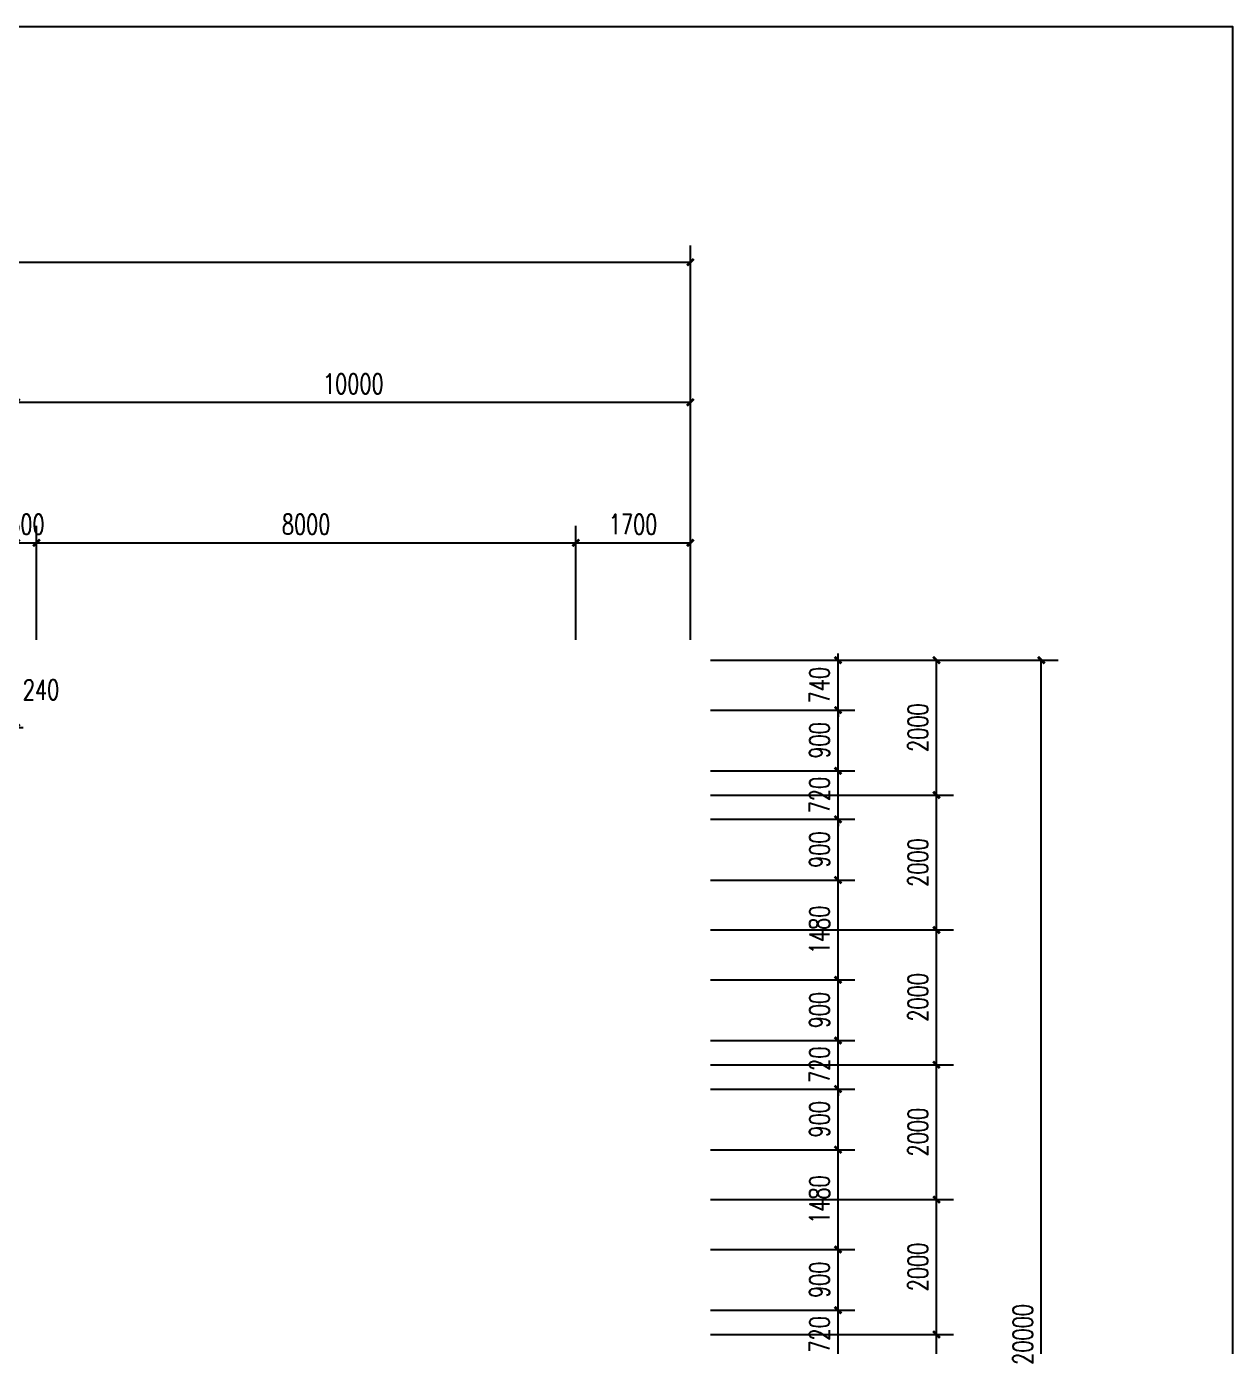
# Model space of a CAD drawing. Extents: x -76502 to 88679, y -12865 to 57615.
# Drawn here: x -15319 to 2575, y 38034 to 57615 of the extents above; entities that cross this region are included whole.
import ezdxf

# ---------------------------------------------------------------- set-up
doc = ezdxf.new("R2010")
doc.units = 0
doc.header["$LTSCALE"] = 1000
doc.header["$MEASUREMENT"] = 0
doc.layers.add('edge', color=180, linetype='Continuous')
doc.layers.add('PUB_DIM', color=3, linetype='Continuous')
doc.styles.add('_TCH_DIM_T3', font='SIMPLEX', dxfattribs={"width": 0.705882, "bigfont": 'GBCBIG'})
doc.dimstyles.new('_TCH_ARCH&&100', dxfattribs={"dimtxt": 297.5, "dimasz": 100, "dimexe": 250, "dimexo": 300, "dimgap": 126.25, "dimtad": 1, "dimdec": 0, "dimtxsty": '_TCH_DIM_T3', "dimblk": 'ARCHTICK', "dimcen": 2.5, "dimclrt": 7, "dimazin": 2, "dimtfac": 1, "dimtdec": 0, "dimtix": 1, "dimtmove": 2, "dimatfit": 3, "dimfxl": 100})

# ---------------------------------------------------------------- blocks, each defined once
blk = doc.blocks.new('_ArchTick')
at = {"color": 0, "linetype": 'ByBlock', "const_width": 0.4}
blk.add_lwpolyline([(-0.5, -0.5), (0.5, 0.5)], dxfattribs=at)
blk = doc.blocks.new('*D244')
at = {"layer": 'Defpoints', "color": 0, "transparency": 16777216}
for p in [(-5469, 48214), (-263, 48214), (-5469, 28214)]:
    blk.add_point(p, dxfattribs=at)
at = {"layer": 'PUB_DIM', "color": 0, "lineweight": -2, "transparency": 16777216}
for p, q in [((-5169, 48214), (-13, 48214)), ((-263, 28214), (-263, 48214)), ((-5169, 28214), (-13, 28214))]:
    blk.add_line(p, q, dxfattribs=at)
at = {"layer": 'PUB_DIM', "color": 0, "lineweight": -2, "transparency": 16777216, "xscale": 100, "yscale": 100, "zscale": 100}
for p, rotation in [((-263, 48214), 90), ((-263, 28214), 270)]:
    blk.add_blockref('_ArchTick', p, dxfattribs=dict(at, rotation=rotation))
at = {"layer": 'PUB_DIM', "color": 7, "transparency": 16777216, "insert": (-538, 38214), "char_height": 297.5, "attachment_point": 5, "rotation": 90, "style": '_TCH_DIM_T3'}
blk.add_mtext('\\A1;20000', dxfattribs=at)
blk = doc.blocks.new('*D245')
at = {"layer": 'Defpoints', "color": 0, "transparency": 16777216}
for p in [(-5469, 48214), (-1818, 48214), (-5469, 46214)]:
    blk.add_point(p, dxfattribs=at)
at = {"layer": 'PUB_DIM', "color": 0, "lineweight": -2, "transparency": 16777216}
for p, q in [((-5169, 48214), (-1568, 48214)), ((-1818, 46214), (-1818, 48214)), ((-5169, 46214), (-1568, 46214))]:
    blk.add_line(p, q, dxfattribs=at)
at = {"layer": 'PUB_DIM', "color": 0, "lineweight": -2, "transparency": 16777216, "xscale": 100, "yscale": 100, "zscale": 100}
for p, rotation in [((-1818, 48214), 90), ((-1818, 46214), 270)]:
    blk.add_blockref('_ArchTick', p, dxfattribs=dict(at, rotation=rotation))
at = {"layer": 'PUB_DIM', "color": 7, "transparency": 16777216, "insert": (-2093, 47214), "char_height": 297.5, "attachment_point": 5, "rotation": 90, "style": '_TCH_DIM_T3'}
blk.add_mtext('\\A1;2000', dxfattribs=at)
blk = doc.blocks.new('*D246')
at = {"layer": 'Defpoints', "color": 0, "transparency": 16777216}
for p in [(-5469, 46214), (-1818, 46214), (-5469, 44213)]:
    blk.add_point(p, dxfattribs=at)
at = {"layer": 'PUB_DIM', "color": 0, "lineweight": -2, "transparency": 16777216}
for p, q in [((-5169, 46214), (-1568, 46214)), ((-1818, 44213), (-1818, 46214)), ((-5169, 44213), (-1568, 44213))]:
    blk.add_line(p, q, dxfattribs=at)
at = {"layer": 'PUB_DIM', "color": 0, "lineweight": -2, "transparency": 16777216, "xscale": 100, "yscale": 100, "zscale": 100}
for p, rotation in [((-1818, 46214), 90), ((-1818, 44213), 270)]:
    blk.add_blockref('_ArchTick', p, dxfattribs=dict(at, rotation=rotation))
at = {"layer": 'PUB_DIM', "color": 7, "transparency": 16777216, "insert": (-2093, 45213), "char_height": 297.5, "attachment_point": 5, "rotation": 90, "style": '_TCH_DIM_T3'}
blk.add_mtext('\\A1;2000', dxfattribs=at)
blk = doc.blocks.new('*D247')
at = {"layer": 'Defpoints', "color": 0, "transparency": 16777216}
for p in [(-5469, 44213), (-1818, 44213), (-5469, 42214)]:
    blk.add_point(p, dxfattribs=at)
at = {"layer": 'PUB_DIM', "color": 0, "lineweight": -2, "transparency": 16777216}
for p, q in [((-5169, 44213), (-1568, 44213)), ((-1818, 42214), (-1818, 44213)), ((-5169, 42214), (-1568, 42214))]:
    blk.add_line(p, q, dxfattribs=at)
at = {"layer": 'PUB_DIM', "color": 0, "lineweight": -2, "transparency": 16777216, "xscale": 100, "yscale": 100, "zscale": 100}
for p, rotation in [((-1818, 44213), 90), ((-1818, 42214), 270)]:
    blk.add_blockref('_ArchTick', p, dxfattribs=dict(at, rotation=rotation))
at = {"layer": 'PUB_DIM', "color": 7, "transparency": 16777216, "insert": (-2093, 43213), "char_height": 297.5, "attachment_point": 5, "rotation": 90, "style": '_TCH_DIM_T3'}
blk.add_mtext('\\A1;2000', dxfattribs=at)
blk = doc.blocks.new('*D248')
at = {"layer": 'Defpoints', "color": 0, "transparency": 16777216}
for p in [(-5469, 42214), (-1818, 42214), (-5469, 40214)]:
    blk.add_point(p, dxfattribs=at)
at = {"layer": 'PUB_DIM', "color": 0, "lineweight": -2, "transparency": 16777216}
for p, q in [((-5169, 42214), (-1568, 42214)), ((-1818, 40214), (-1818, 42214)), ((-5169, 40214), (-1568, 40214))]:
    blk.add_line(p, q, dxfattribs=at)
at = {"layer": 'PUB_DIM', "color": 0, "lineweight": -2, "transparency": 16777216, "xscale": 100, "yscale": 100, "zscale": 100}
for p, rotation in [((-1818, 42214), 90), ((-1818, 40214), 270)]:
    blk.add_blockref('_ArchTick', p, dxfattribs=dict(at, rotation=rotation))
at = {"layer": 'PUB_DIM', "color": 7, "transparency": 16777216, "insert": (-2093, 41214), "char_height": 297.5, "attachment_point": 5, "rotation": 90, "style": '_TCH_DIM_T3'}
blk.add_mtext('\\A1;2000', dxfattribs=at)
blk = doc.blocks.new('*D249')
at = {"layer": 'Defpoints', "color": 0, "transparency": 16777216}
for p in [(-5469, 40214), (-1818, 40214), (-5469, 38214)]:
    blk.add_point(p, dxfattribs=at)
at = {"layer": 'PUB_DIM', "color": 0, "lineweight": -2, "transparency": 16777216}
for p, q in [((-5169, 40214), (-1568, 40214)), ((-1818, 38214), (-1818, 40214)), ((-5169, 38214), (-1568, 38214))]:
    blk.add_line(p, q, dxfattribs=at)
at = {"layer": 'PUB_DIM', "color": 0, "lineweight": -2, "transparency": 16777216, "xscale": 100, "yscale": 100, "zscale": 100}
for p, rotation in [((-1818, 40214), 90), ((-1818, 38214), 270)]:
    blk.add_blockref('_ArchTick', p, dxfattribs=dict(at, rotation=rotation))
at = {"layer": 'PUB_DIM', "color": 7, "transparency": 16777216, "insert": (-2093, 39214), "char_height": 297.5, "attachment_point": 5, "rotation": 90, "style": '_TCH_DIM_T3'}
blk.add_mtext('\\A1;2000', dxfattribs=at)
blk = doc.blocks.new('*D250')
at = {"layer": 'Defpoints', "color": 0, "transparency": 16777216}
for p in [(-5469, 38214), (-1818, 38214), (-5469, 36214)]:
    blk.add_point(p, dxfattribs=at)
at = {"layer": 'PUB_DIM', "color": 0, "lineweight": -2, "transparency": 16777216}
for p, q in [((-5169, 38214), (-1568, 38214)), ((-1818, 36214), (-1818, 38214)), ((-5169, 36214), (-1568, 36214))]:
    blk.add_line(p, q, dxfattribs=at)
at = {"layer": 'PUB_DIM', "color": 0, "lineweight": -2, "transparency": 16777216, "xscale": 100, "yscale": 100, "zscale": 100}
for p, rotation in [((-1818, 38214), 90), ((-1818, 36214), 270)]:
    blk.add_blockref('_ArchTick', p, dxfattribs=dict(at, rotation=rotation))
at = {"layer": 'PUB_DIM', "color": 7, "transparency": 16777216, "insert": (-2093, 37214), "char_height": 297.5, "attachment_point": 5, "rotation": 90, "style": '_TCH_DIM_T3'}
blk.add_mtext('\\A1;2000', dxfattribs=at)
blk = doc.blocks.new('*D253')
at = {"layer": 'Defpoints', "color": 0, "transparency": 16777216}
for p in [(-5469, 48214), (-3279, 48214), (-5469, 47474)]:
    blk.add_point(p, dxfattribs=at)
at = {"layer": 'PUB_DIM', "color": 0, "lineweight": -2, "transparency": 16777216}
for p, q in [((-5169, 48214), (-3029, 48214)), ((-3279, 48214), (-3279, 48314)), ((-3279, 47474), (-3279, 48214)), ((-5169, 47474), (-3029, 47474)), ((-3279, 47474), (-3279, 47374))]:
    blk.add_line(p, q, dxfattribs=at)
at = {"layer": 'PUB_DIM', "color": 0, "lineweight": -2, "transparency": 16777216, "xscale": 100, "yscale": 100, "zscale": 100}
for p, rotation in [((-3279, 48214), 270), ((-3279, 47474), 90)]:
    blk.add_blockref('_ArchTick', p, dxfattribs=dict(at, rotation=rotation))
at = {"layer": 'PUB_DIM', "color": 7, "transparency": 16777216, "insert": (-3554, 47844), "char_height": 297.5, "attachment_point": 5, "rotation": 90, "style": '_TCH_DIM_T3'}
blk.add_mtext('\\A1;740', dxfattribs=at)
blk = doc.blocks.new('*D254')
at = {"layer": 'Defpoints', "color": 0, "transparency": 16777216}
for p in [(-5469, 47474), (-3279, 47474), (-5469, 46574)]:
    blk.add_point(p, dxfattribs=at)
at = {"layer": 'PUB_DIM', "color": 0, "lineweight": -2, "transparency": 16777216}
for p, q in [((-5169, 47474), (-3029, 47474)), ((-3279, 46574), (-3279, 47474)), ((-5169, 46574), (-3029, 46574))]:
    blk.add_line(p, q, dxfattribs=at)
at = {"layer": 'PUB_DIM', "color": 0, "lineweight": -2, "transparency": 16777216, "xscale": 100, "yscale": 100, "zscale": 100}
for p, rotation in [((-3279, 47474), 90), ((-3279, 46574), 270)]:
    blk.add_blockref('_ArchTick', p, dxfattribs=dict(at, rotation=rotation))
at = {"layer": 'PUB_DIM', "color": 7, "transparency": 16777216, "insert": (-3554, 47024), "char_height": 297.5, "attachment_point": 5, "rotation": 90, "style": '_TCH_DIM_T3'}
blk.add_mtext('\\A1;900', dxfattribs=at)
blk = doc.blocks.new('*D255')
at = {"layer": 'Defpoints', "color": 0, "transparency": 16777216}
for p in [(-5469, 46574), (-3279, 46574), (-5469, 45854)]:
    blk.add_point(p, dxfattribs=at)
at = {"layer": 'PUB_DIM', "color": 0, "lineweight": -2, "transparency": 16777216}
for p, q in [((-3279, 46574), (-3279, 46674)), ((-5169, 46574), (-3029, 46574)), ((-3279, 45854), (-3279, 46574)), ((-5169, 45854), (-3029, 45854)), ((-3279, 45854), (-3279, 45754))]:
    blk.add_line(p, q, dxfattribs=at)
at = {"layer": 'PUB_DIM', "color": 0, "lineweight": -2, "transparency": 16777216, "xscale": 100, "yscale": 100, "zscale": 100}
for p, rotation in [((-3279, 46574), 270), ((-3279, 45854), 90)]:
    blk.add_blockref('_ArchTick', p, dxfattribs=dict(at, rotation=rotation))
at = {"layer": 'PUB_DIM', "color": 7, "transparency": 16777216, "insert": (-3554, 46214), "char_height": 297.5, "attachment_point": 5, "rotation": 90, "style": '_TCH_DIM_T3'}
blk.add_mtext('\\A1;720', dxfattribs=at)
blk = doc.blocks.new('*D256')
at = {"layer": 'Defpoints', "color": 0, "transparency": 16777216}
for p in [(-5469, 45854), (-3279, 45854), (-5469, 44954)]:
    blk.add_point(p, dxfattribs=at)
at = {"layer": 'PUB_DIM', "color": 0, "lineweight": -2, "transparency": 16777216}
for p, q in [((-5169, 45854), (-3029, 45854)), ((-3279, 44954), (-3279, 45854)), ((-5169, 44954), (-3029, 44954))]:
    blk.add_line(p, q, dxfattribs=at)
at = {"layer": 'PUB_DIM', "color": 0, "lineweight": -2, "transparency": 16777216, "xscale": 100, "yscale": 100, "zscale": 100}
for p, rotation in [((-3279, 45854), 90), ((-3279, 44954), 270)]:
    blk.add_blockref('_ArchTick', p, dxfattribs=dict(at, rotation=rotation))
at = {"layer": 'PUB_DIM', "color": 7, "transparency": 16777216, "insert": (-3554, 45404), "char_height": 297.5, "attachment_point": 5, "rotation": 90, "style": '_TCH_DIM_T3'}
blk.add_mtext('\\A1;900', dxfattribs=at)
blk = doc.blocks.new('*D257')
at = {"layer": 'Defpoints', "color": 0, "transparency": 16777216}
for p in [(-5469, 44954), (-3279, 44954), (-5469, 43474)]:
    blk.add_point(p, dxfattribs=at)
at = {"layer": 'PUB_DIM', "color": 0, "lineweight": -2, "transparency": 16777216}
for p, q in [((-5169, 44954), (-3029, 44954)), ((-3279, 43474), (-3279, 44954)), ((-5169, 43474), (-3029, 43474))]:
    blk.add_line(p, q, dxfattribs=at)
at = {"layer": 'PUB_DIM', "color": 0, "lineweight": -2, "transparency": 16777216, "xscale": 100, "yscale": 100, "zscale": 100}
for p, rotation in [((-3279, 44954), 90), ((-3279, 43474), 270)]:
    blk.add_blockref('_ArchTick', p, dxfattribs=dict(at, rotation=rotation))
at = {"layer": 'PUB_DIM', "color": 7, "transparency": 16777216, "insert": (-3554, 44214), "char_height": 297.5, "attachment_point": 5, "rotation": 90, "style": '_TCH_DIM_T3'}
blk.add_mtext('\\A1;1480', dxfattribs=at)
blk = doc.blocks.new('*D258')
at = {"layer": 'Defpoints', "color": 0, "transparency": 16777216}
for p in [(-5469, 43474), (-3279, 43474), (-5469, 42574)]:
    blk.add_point(p, dxfattribs=at)
at = {"layer": 'PUB_DIM', "color": 0, "lineweight": -2, "transparency": 16777216}
for p, q in [((-5169, 43474), (-3029, 43474)), ((-3279, 42574), (-3279, 43474)), ((-5169, 42574), (-3029, 42574))]:
    blk.add_line(p, q, dxfattribs=at)
at = {"layer": 'PUB_DIM', "color": 0, "lineweight": -2, "transparency": 16777216, "xscale": 100, "yscale": 100, "zscale": 100}
for p, rotation in [((-3279, 43474), 90), ((-3279, 42574), 270)]:
    blk.add_blockref('_ArchTick', p, dxfattribs=dict(at, rotation=rotation))
at = {"layer": 'PUB_DIM', "color": 7, "transparency": 16777216, "insert": (-3554, 43024), "char_height": 297.5, "attachment_point": 5, "rotation": 90, "style": '_TCH_DIM_T3'}
blk.add_mtext('\\A1;900', dxfattribs=at)
blk = doc.blocks.new('*D259')
at = {"layer": 'Defpoints', "color": 0, "transparency": 16777216}
for p in [(-5469, 42574), (-3279, 42574), (-5469, 41854)]:
    blk.add_point(p, dxfattribs=at)
at = {"layer": 'PUB_DIM', "color": 0, "lineweight": -2, "transparency": 16777216}
for p, q in [((-5169, 42574), (-3029, 42574)), ((-3279, 42574), (-3279, 42674)), ((-3279, 41854), (-3279, 42574)), ((-5169, 41854), (-3029, 41854)), ((-3279, 41854), (-3279, 41754))]:
    blk.add_line(p, q, dxfattribs=at)
at = {"layer": 'PUB_DIM', "color": 0, "lineweight": -2, "transparency": 16777216, "xscale": 100, "yscale": 100, "zscale": 100}
for p, rotation in [((-3279, 42574), 270), ((-3279, 41854), 90)]:
    blk.add_blockref('_ArchTick', p, dxfattribs=dict(at, rotation=rotation))
at = {"layer": 'PUB_DIM', "color": 7, "transparency": 16777216, "insert": (-3554, 42214), "char_height": 297.5, "attachment_point": 5, "rotation": 90, "style": '_TCH_DIM_T3'}
blk.add_mtext('\\A1;720', dxfattribs=at)
blk = doc.blocks.new('*D260')
at = {"layer": 'Defpoints', "color": 0, "transparency": 16777216}
for p in [(-5469, 41854), (-3279, 41854), (-5469, 40954)]:
    blk.add_point(p, dxfattribs=at)
at = {"layer": 'PUB_DIM', "color": 0, "lineweight": -2, "transparency": 16777216}
for p, q in [((-5169, 41854), (-3029, 41854)), ((-3279, 40954), (-3279, 41854)), ((-5169, 40954), (-3029, 40954))]:
    blk.add_line(p, q, dxfattribs=at)
at = {"layer": 'PUB_DIM', "color": 0, "lineweight": -2, "transparency": 16777216, "xscale": 100, "yscale": 100, "zscale": 100}
for p, rotation in [((-3279, 41854), 90), ((-3279, 40954), 270)]:
    blk.add_blockref('_ArchTick', p, dxfattribs=dict(at, rotation=rotation))
at = {"layer": 'PUB_DIM', "color": 7, "transparency": 16777216, "insert": (-3554, 41404), "char_height": 297.5, "attachment_point": 5, "rotation": 90, "style": '_TCH_DIM_T3'}
blk.add_mtext('\\A1;900', dxfattribs=at)
blk = doc.blocks.new('*D261')
at = {"layer": 'Defpoints', "color": 0, "transparency": 16777216}
for p in [(-5469, 40954), (-3279, 40954), (-5469, 39474)]:
    blk.add_point(p, dxfattribs=at)
at = {"layer": 'PUB_DIM', "color": 0, "lineweight": -2, "transparency": 16777216}
for p, q in [((-5169, 40954), (-3029, 40954)), ((-3279, 39474), (-3279, 40954)), ((-5169, 39474), (-3029, 39474))]:
    blk.add_line(p, q, dxfattribs=at)
at = {"layer": 'PUB_DIM', "color": 0, "lineweight": -2, "transparency": 16777216, "xscale": 100, "yscale": 100, "zscale": 100}
for p, rotation in [((-3279, 40954), 90), ((-3279, 39474), 270)]:
    blk.add_blockref('_ArchTick', p, dxfattribs=dict(at, rotation=rotation))
at = {"layer": 'PUB_DIM', "color": 7, "transparency": 16777216, "insert": (-3554, 40214), "char_height": 297.5, "attachment_point": 5, "rotation": 90, "style": '_TCH_DIM_T3'}
blk.add_mtext('\\A1;1480', dxfattribs=at)
blk = doc.blocks.new('*D262')
at = {"layer": 'Defpoints', "color": 0, "transparency": 16777216}
for p in [(-5469, 39474), (-3279, 39474), (-5469, 38574)]:
    blk.add_point(p, dxfattribs=at)
at = {"layer": 'PUB_DIM', "color": 0, "lineweight": -2, "transparency": 16777216}
for p, q in [((-5169, 39474), (-3029, 39474)), ((-3279, 38574), (-3279, 39474)), ((-5169, 38574), (-3029, 38574))]:
    blk.add_line(p, q, dxfattribs=at)
at = {"layer": 'PUB_DIM', "color": 0, "lineweight": -2, "transparency": 16777216, "xscale": 100, "yscale": 100, "zscale": 100}
for p, rotation in [((-3279, 39474), 90), ((-3279, 38574), 270)]:
    blk.add_blockref('_ArchTick', p, dxfattribs=dict(at, rotation=rotation))
at = {"layer": 'PUB_DIM', "color": 7, "transparency": 16777216, "insert": (-3554, 39024), "char_height": 297.5, "attachment_point": 5, "rotation": 90, "style": '_TCH_DIM_T3'}
blk.add_mtext('\\A1;900', dxfattribs=at)
blk = doc.blocks.new('*D263')
at = {"layer": 'Defpoints', "color": 0, "transparency": 16777216}
for p in [(-5469, 38574), (-3279, 38574), (-5469, 37854)]:
    blk.add_point(p, dxfattribs=at)
at = {"layer": 'PUB_DIM', "color": 0, "lineweight": -2, "transparency": 16777216}
for p, q in [((-3279, 38574), (-3279, 38674)), ((-5169, 38574), (-3029, 38574)), ((-3279, 37854), (-3279, 38574)), ((-5169, 37854), (-3029, 37854)), ((-3279, 37854), (-3279, 37754))]:
    blk.add_line(p, q, dxfattribs=at)
at = {"layer": 'PUB_DIM', "color": 0, "lineweight": -2, "transparency": 16777216, "xscale": 100, "yscale": 100, "zscale": 100}
for p, rotation in [((-3279, 38574), 270), ((-3279, 37854), 90)]:
    blk.add_blockref('_ArchTick', p, dxfattribs=dict(at, rotation=rotation))
at = {"layer": 'PUB_DIM', "color": 7, "transparency": 16777216, "insert": (-3554, 38214), "char_height": 297.5, "attachment_point": 5, "rotation": 90, "style": '_TCH_DIM_T3'}
blk.add_mtext('\\A1;720', dxfattribs=at)
blk = doc.blocks.new('*D270')
at = {"layer": 'Defpoints', "color": 0, "transparency": 16777216}
for p in [(-15709, 47214), (-15469, 47214), (-15469, 47214)]:
    blk.add_point(p, dxfattribs=at)
at = {"layer": 'PUB_DIM', "color": 0, "lineweight": -2, "transparency": 16777216}
for p, q in [((-15709, 47514), (-15709, 47464)), ((-15469, 47514), (-15469, 47464)), ((-15709, 47214), (-15809, 47214)), ((-15709, 47214), (-15469, 47214)), ((-15469, 47214), (-15369, 47214))]:
    blk.add_line(p, q, dxfattribs=at)
at = {"layer": 'PUB_DIM', "color": 0, "lineweight": -2, "transparency": 16777216, "xscale": 100, "yscale": 100, "zscale": 100}
blk.add_blockref('_ArchTick', (-15709, 47214), dxfattribs=at)
at = {"layer": 'PUB_DIM', "color": 0, "lineweight": -2, "transparency": 16777216, "xscale": 100, "yscale": 100, "zscale": 100, "rotation": 180}
blk.add_blockref('_ArchTick', (-15469, 47214), dxfattribs=at)
at = {"layer": 'PUB_DIM', "color": 7, "transparency": 16777216, "insert": (-15102, 47776), "char_height": 297.5, "attachment_point": 5, "style": '_TCH_DIM_T3'}
blk.add_mtext('\\A1;240', dxfattribs=at)
blk = doc.blocks.new('*D294')
at = {"layer": 'Defpoints', "color": 0, "transparency": 16777216}
for p in [(-5469, 54116), (-30469, 48214), (-5469, 48214)]:
    blk.add_point(p, dxfattribs=at)
at = {"layer": 'PUB_DIM', "color": 0, "lineweight": -2, "transparency": 16777216}
for p, q in [((-30469, 48514), (-30469, 54366)), ((-5469, 48514), (-5469, 54366)), ((-30469, 54116), (-5469, 54116))]:
    blk.add_line(p, q, dxfattribs=at)
at = {"layer": 'PUB_DIM', "color": 0, "lineweight": -2, "transparency": 16777216, "xscale": 100, "yscale": 100, "zscale": 100, "rotation": 180}
blk.add_blockref('_ArchTick', (-30469, 54116), dxfattribs=at)
at = {"layer": 'PUB_DIM', "color": 0, "lineweight": -2, "transparency": 16777216, "xscale": 100, "yscale": 100, "zscale": 100}
blk.add_blockref('_ArchTick', (-5469, 54116), dxfattribs=at)
at = {"layer": 'PUB_DIM', "color": 7, "transparency": 16777216, "insert": (-17969, 54391), "char_height": 297.5, "attachment_point": 5, "style": '_TCH_DIM_T3'}
blk.add_mtext('\\A1;25000', dxfattribs=at)
blk = doc.blocks.new('*D295')
at = {"layer": 'Defpoints', "color": 0, "transparency": 16777216}
for p in [(-5469, 52039), (-15469, 48214), (-5469, 48214)]:
    blk.add_point(p, dxfattribs=at)
at = {"layer": 'PUB_DIM', "color": 0, "lineweight": -2, "transparency": 16777216}
for p, q in [((-15469, 48514), (-15469, 52289)), ((-5469, 48514), (-5469, 52289)), ((-15469, 52039), (-5469, 52039))]:
    blk.add_line(p, q, dxfattribs=at)
at = {"layer": 'PUB_DIM', "color": 0, "lineweight": -2, "transparency": 16777216, "xscale": 100, "yscale": 100, "zscale": 100, "rotation": 180}
blk.add_blockref('_ArchTick', (-15469, 52039), dxfattribs=at)
at = {"layer": 'PUB_DIM', "color": 0, "lineweight": -2, "transparency": 16777216, "xscale": 100, "yscale": 100, "zscale": 100}
blk.add_blockref('_ArchTick', (-5469, 52039), dxfattribs=at)
at = {"layer": 'PUB_DIM', "color": 7, "transparency": 16777216, "insert": (-10469, 52314), "char_height": 297.5, "attachment_point": 5, "style": '_TCH_DIM_T3'}
blk.add_mtext('\\A1;10000', dxfattribs=at)
blk = doc.blocks.new('*D307')
at = {"layer": 'Defpoints', "color": 0, "transparency": 16777216}
for p in [(-15169, 49955), (-15469, 48214), (-15169, 48214)]:
    blk.add_point(p, dxfattribs=at)
at = {"layer": 'PUB_DIM', "color": 0, "lineweight": -2, "transparency": 16777216}
for p, q in [((-15469, 48514), (-15469, 50205)), ((-15169, 48514), (-15169, 50205)), ((-15469, 49955), (-15569, 49955)), ((-15469, 49955), (-15169, 49955)), ((-15169, 49955), (-15069, 49955))]:
    blk.add_line(p, q, dxfattribs=at)
at = {"layer": 'PUB_DIM', "color": 0, "lineweight": -2, "transparency": 16777216, "xscale": 100, "yscale": 100, "zscale": 100}
blk.add_blockref('_ArchTick', (-15469, 49955), dxfattribs=at)
at = {"layer": 'PUB_DIM', "color": 0, "lineweight": -2, "transparency": 16777216, "xscale": 100, "yscale": 100, "zscale": 100, "rotation": 180}
blk.add_blockref('_ArchTick', (-15169, 49955), dxfattribs=at)
at = {"layer": 'PUB_DIM', "color": 7, "transparency": 16777216, "insert": (-15319, 50230), "char_height": 297.5, "attachment_point": 5, "style": '_TCH_DIM_T3'}
blk.add_mtext('\\A1;300', dxfattribs=at)
blk = doc.blocks.new('*D308')
at = {"layer": 'Defpoints', "color": 0, "transparency": 16777216}
for p in [(-7169, 49955), (-15169, 48214), (-7169, 48214)]:
    blk.add_point(p, dxfattribs=at)
at = {"layer": 'PUB_DIM', "color": 0, "lineweight": -2, "transparency": 16777216}
for p, q in [((-15169, 48514), (-15169, 50205)), ((-7169, 48514), (-7169, 50205)), ((-15169, 49955), (-7169, 49955))]:
    blk.add_line(p, q, dxfattribs=at)
at = {"layer": 'PUB_DIM', "color": 0, "lineweight": -2, "transparency": 16777216, "xscale": 100, "yscale": 100, "zscale": 100, "rotation": 180}
blk.add_blockref('_ArchTick', (-15169, 49955), dxfattribs=at)
at = {"layer": 'PUB_DIM', "color": 0, "lineweight": -2, "transparency": 16777216, "xscale": 100, "yscale": 100, "zscale": 100}
blk.add_blockref('_ArchTick', (-7169, 49955), dxfattribs=at)
at = {"layer": 'PUB_DIM', "color": 7, "transparency": 16777216, "insert": (-11169, 50230), "char_height": 297.5, "attachment_point": 5, "style": '_TCH_DIM_T3'}
blk.add_mtext('\\A1;8000', dxfattribs=at)
blk = doc.blocks.new('*D309')
at = {"layer": 'Defpoints', "color": 0, "transparency": 16777216}
for p in [(-5469, 49955), (-7169, 48214), (-5469, 48214)]:
    blk.add_point(p, dxfattribs=at)
at = {"layer": 'PUB_DIM', "color": 0, "lineweight": -2, "transparency": 16777216}
for p, q in [((-7169, 48514), (-7169, 50205)), ((-5469, 48514), (-5469, 50205)), ((-7169, 49955), (-5469, 49955))]:
    blk.add_line(p, q, dxfattribs=at)
at = {"layer": 'PUB_DIM', "color": 0, "lineweight": -2, "transparency": 16777216, "xscale": 100, "yscale": 100, "zscale": 100, "rotation": 180}
blk.add_blockref('_ArchTick', (-7169, 49955), dxfattribs=at)
at = {"layer": 'PUB_DIM', "color": 0, "lineweight": -2, "transparency": 16777216, "xscale": 100, "yscale": 100, "zscale": 100}
blk.add_blockref('_ArchTick', (-5469, 49955), dxfattribs=at)
at = {"layer": 'PUB_DIM', "color": 7, "transparency": 16777216, "insert": (-6319, 50230), "char_height": 297.5, "attachment_point": 5, "style": '_TCH_DIM_T3'}
blk.add_mtext('\\A1;1700', dxfattribs=at)

msp = doc.modelspace()

# ---------------------------------------------------------------- linework, layer by layer
at = {"layer": 'edge'}
msp.add_lwpolyline([(-37602.9, 57614.5), (2574.6, 57614.5), (2574.6, 18101.7), (-37602.9, 18101.7)], close=True, dxfattribs=at)

# ---------------------------------------------------------------- dimensions: what is measured, and where the dimension line sits
at = {"layer": 'PUB_DIM'}
for p1, p2, distance, picture, middle in [((-30469, 48213.6), (-5469, 48213.6), 5902.4, '*D294', (-17969, 54390.9)), ((-15469, 48213.6), (-5469, 48213.6), 3825.8, '*D295', (-10469, 52314.4)), ((-15469, 48213.6), (-15169, 48213.6), 1741.6, '*D307', (-15319, 50230.1)), ((-15169, 48213.6), (-7169, 48213.6), 1741.6, '*D308', (-11169, 50230.1)), ((-7169, 48213.6), (-5469, 48213.6), 1741.6, '*D309', (-6319, 50230.1)), ((-5469, 47473.6), (-5469, 48213.6), -2190.1, '*D253', (-3553.9, 47843.6)), ((-5469, 28213.6), (-5469, 48213.6), -5205.6, '*D244', (-538.4, 38213.6)), ((-5469, 46213.6), (-5469, 48213.6), -3650.5, '*D245', (-2093.5, 47213.6)), ((-5469, 46573.6), (-5469, 47473.6), -2190.1, '*D254', (-3553.9, 47023.6)), ((-5469, 45853.6), (-5469, 46573.6), -2190.1, '*D255', (-3553.9, 46213.6)), ((-5469, 44213.2), (-5469, 46213.6), -3650.5, '*D246', (-2093.5, 45213.4)), ((-5469, 44953.6), (-5469, 45853.6), -2190.1, '*D256', (-3553.9, 45403.6)), ((-5469, 43473.6), (-5469, 44953.6), -2190.1, '*D257', (-3553.9, 44213.6)), ((-5469, 42213.6), (-5469, 44213.2), -3650.5, '*D247', (-2093.5, 43213.4)), ((-5469, 42573.6), (-5469, 43473.6), -2190.1, '*D258', (-3553.9, 43023.6)), ((-5469, 41853.6), (-5469, 42573.6), -2190.1, '*D259', (-3553.9, 42213.6)), ((-5469, 40213.6), (-5469, 42213.6), -3650.5, '*D248', (-2093.5, 41213.6)), ((-5469, 40953.6), (-5469, 41853.6), -2190.1, '*D260', (-3553.9, 41403.6)), ((-5469, 39473.6), (-5469, 40953.6), -2190.1, '*D261', (-3553.9, 40213.6)), ((-5469, 38213.6), (-5469, 40213.6), -3650.5, '*D249', (-2093.5, 39213.6)), ((-5469, 38573.6), (-5469, 39473.6), -2190.1, '*D262', (-3553.9, 39023.6)), ((-5469, 37853.6), (-5469, 38573.6), -2190.1, '*D263', (-3553.9, 38213.6)), ((-5469, 36213.6), (-5469, 38213.6), -3650.5, '*D250', (-2093.5, 37213.6))]:
    dim = msp.add_aligned_dim(p1=p1, p2=p2, distance=distance, dimstyle='_TCH_ARCH&&100', dxfattribs=at)
    dim.commit()
    dim.dimension.update_dxf_attribs({"geometry": picture, "text_midpoint": middle})
dim = msp.add_linear_dim(base=(-15469, 47213.6), p1=(-15709, 47213.6), p2=(-15469, 47213.6), angle=0, dimstyle='_TCH_ARCH&&100', dxfattribs=at)
dim.commit()
dim.dimension.update_dxf_attribs({"geometry": '*D270', "text_midpoint": (-15102.4, 47776.5), "dimtype": 129})

doc.saveas('drawing.dxf')
